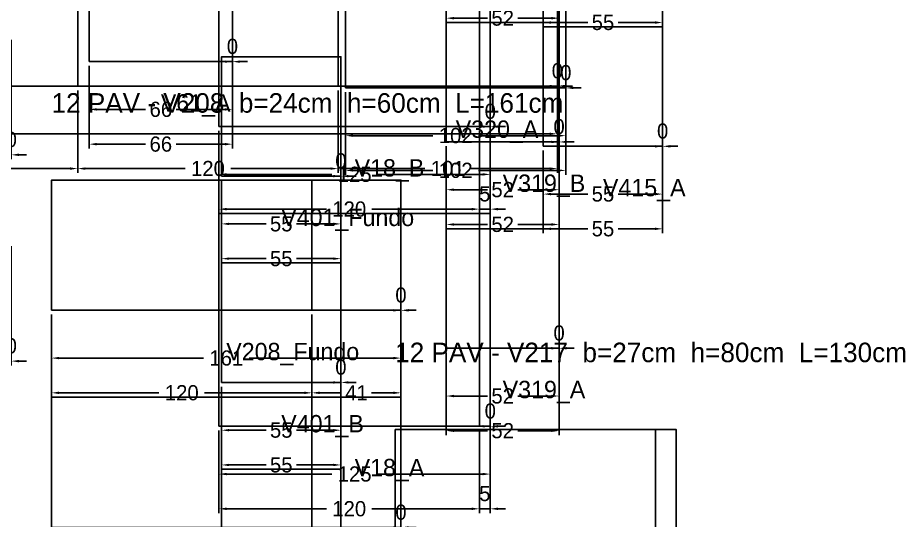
# Model space of a CAD drawing. Header units: metres. Extents: x 946 to 6411, y -603 to 1666.
# Drawn here: x 3124.2 to 3533.1, y -119.7 to 111.7 of the extents above; entities that cross this region are included whole.
import ezdxf

# ---------------------------------------------------------------- set-up
doc = ezdxf.new("R2010")
doc.units = ezdxf.units.M
doc.layers.add('COTA', color=3, linetype='Continuous')
doc.dimstyles.new('COTA_VIG', dxfattribs={"dimtxt": 7, "dimasz": 3.5, "dimexe": 2, "dimexo": 2, "dimgap": 1.5, "dimtad": 1, "dimdec": 1, "dimcen": 2.5, "dimclrd": 3, "dimclre": 3, "dimclrt": 3, "dimazin": 3, "dimtfac": 1, "dimtmove": 0, "dimatfit": 3})

# ---------------------------------------------------------------- blocks, each defined once
blk = doc.blocks.new('_CLOSEDFILLED')
at = {"color": 0, "linetype": 'BYBLOCK'}
blk.add_solid([(-1, 0.16), (0, 0), (-1, -0.16)], dxfattribs=at)
blk = doc.blocks.new('*D202')
at = {"color": 3}
for p, q in [((3216.92, -78.4), (3216.92, -100.4)), ((3341.92, -78.4), (3341.92, -100.4)), ((3220.42, -98.4), (3268.92, -98.4)), ((3289.92, -98.4), (3338.42, -98.4))]:
    blk.add_line(p, q, dxfattribs=at)
at = {"layer": 'Defpoints'}
for p in [(3216.92, -76.4), (3341.92, -76.4), (3216.92, -98.4)]:
    blk.add_point(p, dxfattribs=at)
at = {"layer": 'COTA', "color": 3, "xscale": 3.5, "yscale": 3.5, "rotation": 180}
blk.add_blockref('_CLOSEDFILLED', (3216.92, -98.4), dxfattribs=at)
at = {"layer": 'COTA', "color": 3, "xscale": 3.5, "yscale": 3.5}
blk.add_blockref('_CLOSEDFILLED', (3341.92, -98.4), dxfattribs=at)
at = {"layer": 'COTA', "color": 3, "insert": (3279.42, -98.4), "char_height": 7, "attachment_point": 5}
blk.add_mtext('125', dxfattribs=at)
blk = doc.blocks.new('*D203')
at = {"color": 3}
for p, q in [((3216.92, -78.4), (3216.92, -116.4)), ((3336.92, -78.4), (3336.92, -116.4)), ((3220.42, -114.4), (3266.42, -114.4)), ((3287.42, -114.4), (3333.42, -114.4))]:
    blk.add_line(p, q, dxfattribs=at)
at = {"layer": 'Defpoints'}
for p in [(3216.92, -76.4), (3336.92, -76.4), (3216.92, -114.4)]:
    blk.add_point(p, dxfattribs=at)
at = {"layer": 'COTA', "color": 3, "xscale": 3.5, "yscale": 3.5, "rotation": 180}
blk.add_blockref('_CLOSEDFILLED', (3216.92, -114.4), dxfattribs=at)
at = {"layer": 'COTA', "color": 3, "xscale": 3.5, "yscale": 3.5}
blk.add_blockref('_CLOSEDFILLED', (3336.92, -114.4), dxfattribs=at)
at = {"layer": 'COTA', "color": 3, "insert": (3276.92, -114.4), "char_height": 7, "attachment_point": 5}
blk.add_mtext('120', dxfattribs=at)
blk = doc.blocks.new('*D206')
at = {"color": 3}
for p, q in [((3216.92, 59.6), (3216.92, 37.6)), ((3341.92, 59.6), (3341.92, 37.6)), ((3220.42, 39.6), (3268.92, 39.6)), ((3289.92, 39.6), (3338.42, 39.6))]:
    blk.add_line(p, q, dxfattribs=at)
at = {"layer": 'Defpoints'}
for p in [(3216.92, 61.6), (3341.92, 61.6), (3216.92, 39.6)]:
    blk.add_point(p, dxfattribs=at)
at = {"layer": 'COTA', "color": 3, "xscale": 3.5, "yscale": 3.5, "rotation": 180}
blk.add_blockref('_CLOSEDFILLED', (3216.92, 39.6), dxfattribs=at)
at = {"layer": 'COTA', "color": 3, "xscale": 3.5, "yscale": 3.5}
blk.add_blockref('_CLOSEDFILLED', (3341.92, 39.6), dxfattribs=at)
at = {"layer": 'COTA', "color": 3, "insert": (3279.42, 39.6), "char_height": 7, "attachment_point": 5}
blk.add_mtext('125', dxfattribs=at)
blk = doc.blocks.new('*D207')
at = {"color": 3}
for p, q in [((3216.92, 59.6), (3216.92, 21.6)), ((3336.92, 59.6), (3336.92, 21.6)), ((3220.42, 23.6), (3266.42, 23.6)), ((3287.42, 23.6), (3333.42, 23.6))]:
    blk.add_line(p, q, dxfattribs=at)
at = {"layer": 'Defpoints'}
for p in [(3216.92, 61.6), (3336.92, 61.6), (3216.92, 23.6)]:
    blk.add_point(p, dxfattribs=at)
at = {"layer": 'COTA', "color": 3, "xscale": 3.5, "yscale": 3.5, "rotation": 180}
blk.add_blockref('_CLOSEDFILLED', (3216.92, 23.6), dxfattribs=at)
at = {"layer": 'COTA', "color": 3, "xscale": 3.5, "yscale": 3.5}
blk.add_blockref('_CLOSEDFILLED', (3336.92, 23.6), dxfattribs=at)
at = {"layer": 'COTA', "color": 3, "insert": (3276.92, 23.6), "char_height": 7, "attachment_point": 5}
blk.add_mtext('120', dxfattribs=at)
blk = doc.blocks.new('*D457')
at = {"color": 3}
for p, q in [((2551.82, 78.27), (2551.82, 56.27)), ((3372.82, 78.27), (3372.82, 56.27)), ((2555.32, 58.27), (2951.82, 58.27)), ((2972.82, 58.27), (3369.32, 58.27))]:
    blk.add_line(p, q, dxfattribs=at)
at = {"layer": 'Defpoints'}
for p in [(2551.82, 80.27), (3372.82, 80.27), (2551.82, 58.27)]:
    blk.add_point(p, dxfattribs=at)
at = {"layer": 'COTA', "color": 3, "xscale": 3.5, "yscale": 3.5, "rotation": 180}
blk.add_blockref('_CLOSEDFILLED', (2551.82, 58.27), dxfattribs=at)
at = {"layer": 'COTA', "color": 3, "xscale": 3.5, "yscale": 3.5}
blk.add_blockref('_CLOSEDFILLED', (3372.82, 58.27), dxfattribs=at)
at = {"layer": 'COTA', "color": 3, "insert": (2962.32, 58.27), "char_height": 7, "attachment_point": 5}
blk.add_mtext('821', dxfattribs=at)
blk = doc.blocks.new('*D462')
at = {"color": 3}
for p, q in [((3031.82, 78.27), (3031.82, 40.27)), ((3151.82, 78.27), (3151.82, 40.27)), ((3035.32, 42.27), (3081.32, 42.27)), ((3102.32, 42.27), (3148.32, 42.27))]:
    blk.add_line(p, q, dxfattribs=at)
at = {"layer": 'Defpoints'}
for p in [(3031.82, 80.27), (3151.82, 80.27), (3031.82, 42.27)]:
    blk.add_point(p, dxfattribs=at)
at = {"layer": 'COTA', "color": 3, "xscale": 3.5, "yscale": 3.5, "rotation": 180}
blk.add_blockref('_CLOSEDFILLED', (3031.82, 42.27), dxfattribs=at)
at = {"layer": 'COTA', "color": 3, "xscale": 3.5, "yscale": 3.5}
blk.add_blockref('_CLOSEDFILLED', (3151.82, 42.27), dxfattribs=at)
at = {"layer": 'COTA', "color": 3, "insert": (3091.82, 42.27), "char_height": 7, "attachment_point": 5}
blk.add_mtext('120', dxfattribs=at)
blk = doc.blocks.new('*D463')
at = {"color": 3}
for p, q in [((3151.82, 78.27), (3151.82, 40.27)), ((3271.82, 78.27), (3271.82, 40.27)), ((3155.32, 42.27), (3201.32, 42.27)), ((3222.32, 42.27), (3268.32, 42.27))]:
    blk.add_line(p, q, dxfattribs=at)
at = {"layer": 'Defpoints'}
for p in [(3151.82, 80.27), (3271.82, 80.27), (3151.82, 42.27)]:
    blk.add_point(p, dxfattribs=at)
at = {"layer": 'COTA', "color": 3, "xscale": 3.5, "yscale": 3.5, "rotation": 180}
blk.add_blockref('_CLOSEDFILLED', (3151.82, 42.27), dxfattribs=at)
at = {"layer": 'COTA', "color": 3, "xscale": 3.5, "yscale": 3.5}
blk.add_blockref('_CLOSEDFILLED', (3271.82, 42.27), dxfattribs=at)
at = {"layer": 'COTA', "color": 3, "insert": (3211.82, 42.27), "char_height": 7, "attachment_point": 5}
blk.add_mtext('120', dxfattribs=at)
blk = doc.blocks.new('*D464')
at = {"color": 3}
for p, q in [((3271.82, 78.27), (3271.82, 40.27)), ((3372.82, 78.27), (3372.82, 40.27)), ((3275.32, 42.27), (3311.82, 42.27)), ((3332.82, 42.27), (3369.32, 42.27))]:
    blk.add_line(p, q, dxfattribs=at)
at = {"layer": 'Defpoints'}
for p in [(3271.82, 80.27), (3372.82, 80.27), (3271.82, 42.27)]:
    blk.add_point(p, dxfattribs=at)
at = {"layer": 'COTA', "color": 3, "xscale": 3.5, "yscale": 3.5, "rotation": 180}
blk.add_blockref('_CLOSEDFILLED', (3271.82, 42.27), dxfattribs=at)
at = {"layer": 'COTA', "color": 3, "xscale": 3.5, "yscale": 3.5}
blk.add_blockref('_CLOSEDFILLED', (3372.82, 42.27), dxfattribs=at)
at = {"layer": 'COTA', "color": 3, "insert": (3322.32, 42.27), "char_height": 7, "attachment_point": 5}
blk.add_mtext('101', dxfattribs=at)
blk = doc.blocks.new('*D517')
at = {"color": 3}
for p, q in [((3157.11, 89.52), (3157.11, 67.52)), ((3223.11, 89.52), (3223.11, 67.52)), ((3160.61, 69.52), (3183.11, 69.52)), ((3197.11, 69.52), (3219.61, 69.52))]:
    blk.add_line(p, q, dxfattribs=at)
at = {"layer": 'Defpoints'}
for p in [(3157.11, 91.52), (3223.11, 91.52), (3157.11, 69.52)]:
    blk.add_point(p, dxfattribs=at)
at = {"layer": 'COTA', "color": 3, "xscale": 3.5, "yscale": 3.5, "rotation": 180}
blk.add_blockref('_CLOSEDFILLED', (3157.11, 69.52), dxfattribs=at)
at = {"layer": 'COTA', "color": 3, "xscale": 3.5, "yscale": 3.5}
blk.add_blockref('_CLOSEDFILLED', (3223.11, 69.52), dxfattribs=at)
at = {"layer": 'COTA', "color": 3, "insert": (3190.11, 69.52), "char_height": 7, "attachment_point": 5}
blk.add_mtext('66', dxfattribs=at)
blk = doc.blocks.new('*D518')
at = {"color": 3}
for p, q in [((3157.11, 89.52), (3157.11, 51.52)), ((3223.11, 89.52), (3223.11, 51.52)), ((3160.61, 53.52), (3183.11, 53.52)), ((3197.11, 53.52), (3219.61, 53.52))]:
    blk.add_line(p, q, dxfattribs=at)
at = {"layer": 'Defpoints'}
for p in [(3157.11, 91.52), (3223.11, 91.52), (3157.11, 53.52)]:
    blk.add_point(p, dxfattribs=at)
at = {"layer": 'COTA', "color": 3, "xscale": 3.5, "yscale": 3.5, "rotation": 180}
blk.add_blockref('_CLOSEDFILLED', (3157.11, 53.52), dxfattribs=at)
at = {"layer": 'COTA', "color": 3, "xscale": 3.5, "yscale": 3.5}
blk.add_blockref('_CLOSEDFILLED', (3223.11, 53.52), dxfattribs=at)
at = {"layer": 'COTA', "color": 3, "insert": (3190.11, 53.52), "char_height": 7, "attachment_point": 5}
blk.add_mtext('66', dxfattribs=at)
blk = doc.blocks.new('*D885')
at = {"color": 3}
for p, q in [((3139.76, -24.99), (3139.76, -46.99)), ((3300.76, -24.99), (3300.76, -46.99)), ((3143.26, -44.99), (3209.76, -44.99)), ((3230.76, -44.99), (3297.26, -44.99))]:
    blk.add_line(p, q, dxfattribs=at)
at = {"layer": 'Defpoints'}
for p in [(3139.76, -22.99), (3300.76, -22.99), (3139.76, -44.99)]:
    blk.add_point(p, dxfattribs=at)
at = {"layer": 'COTA', "color": 3, "xscale": 3.5, "yscale": 3.5, "rotation": 180}
blk.add_blockref('_CLOSEDFILLED', (3139.76, -44.99), dxfattribs=at)
at = {"layer": 'COTA', "color": 3, "xscale": 3.5, "yscale": 3.5}
blk.add_blockref('_CLOSEDFILLED', (3300.76, -44.99), dxfattribs=at)
at = {"layer": 'COTA', "color": 3, "insert": (3220.26, -44.99), "char_height": 7, "attachment_point": 5}
blk.add_mtext('161', dxfattribs=at)
blk = doc.blocks.new('*D886')
at = {"color": 3}
for p, q in [((3139.76, -24.99), (3139.76, -62.99)), ((3259.76, -24.99), (3259.76, -62.99)), ((3143.26, -60.99), (3189.26, -60.99)), ((3210.26, -60.99), (3256.26, -60.99))]:
    blk.add_line(p, q, dxfattribs=at)
at = {"layer": 'Defpoints'}
for p in [(3139.76, -22.99), (3259.76, -22.99), (3139.76, -60.99)]:
    blk.add_point(p, dxfattribs=at)
at = {"layer": 'COTA', "color": 3, "xscale": 3.5, "yscale": 3.5, "rotation": 180}
blk.add_blockref('_CLOSEDFILLED', (3139.76, -60.99), dxfattribs=at)
at = {"layer": 'COTA', "color": 3, "xscale": 3.5, "yscale": 3.5}
blk.add_blockref('_CLOSEDFILLED', (3259.76, -60.99), dxfattribs=at)
at = {"layer": 'COTA', "color": 3, "insert": (3199.76, -60.99), "char_height": 7, "attachment_point": 5}
blk.add_mtext('120', dxfattribs=at)
blk = doc.blocks.new('*D887')
at = {"color": 3}
for p, q in [((3259.76, -24.99), (3259.76, -62.99)), ((3300.76, -24.99), (3300.76, -62.99)), ((3263.26, -60.99), (3273.26, -60.99)), ((3287.26, -60.99), (3297.26, -60.99))]:
    blk.add_line(p, q, dxfattribs=at)
at = {"layer": 'Defpoints'}
for p in [(3259.76, -22.99), (3300.76, -22.99), (3259.76, -60.99)]:
    blk.add_point(p, dxfattribs=at)
at = {"layer": 'COTA', "color": 3, "xscale": 3.5, "yscale": 3.5, "rotation": 180}
blk.add_blockref('_CLOSEDFILLED', (3259.76, -60.99), dxfattribs=at)
at = {"layer": 'COTA', "color": 3, "xscale": 3.5, "yscale": 3.5}
blk.add_blockref('_CLOSEDFILLED', (3300.76, -60.99), dxfattribs=at)
at = {"layer": 'COTA', "color": 3, "insert": (3280.26, -60.99), "char_height": 7, "attachment_point": 5}
blk.add_mtext('41', dxfattribs=at)
blk = doc.blocks.new('*D1540')
at = {"color": 3}
for p, q in [((3321.63, -42.46), (3321.63, -64.46)), ((3373.63, -42.46), (3373.63, -64.46)), ((3325.13, -62.46), (3340.63, -62.46)), ((3354.63, -62.46), (3370.13, -62.46))]:
    blk.add_line(p, q, dxfattribs=at)
at = {"layer": 'Defpoints'}
for p in [(3321.63, -40.46), (3373.63, -40.46), (3321.63, -62.46)]:
    blk.add_point(p, dxfattribs=at)
at = {"layer": 'COTA', "color": 3, "xscale": 3.5, "yscale": 3.5, "rotation": 180}
blk.add_blockref('_CLOSEDFILLED', (3321.63, -62.46), dxfattribs=at)
at = {"layer": 'COTA', "color": 3, "xscale": 3.5, "yscale": 3.5}
blk.add_blockref('_CLOSEDFILLED', (3373.63, -62.46), dxfattribs=at)
at = {"layer": 'COTA', "color": 3, "insert": (3347.63, -62.46), "char_height": 7, "attachment_point": 5}
blk.add_mtext('52', dxfattribs=at)
blk = doc.blocks.new('*D1541')
at = {"color": 3}
for p, q in [((3321.63, -42.46), (3321.63, -80.46)), ((3373.63, -42.46), (3373.63, -80.46)), ((3325.13, -78.46), (3340.63, -78.46)), ((3354.63, -78.46), (3370.13, -78.46))]:
    blk.add_line(p, q, dxfattribs=at)
at = {"layer": 'Defpoints'}
for p in [(3321.63, -40.46), (3373.63, -40.46), (3321.63, -78.46)]:
    blk.add_point(p, dxfattribs=at)
at = {"layer": 'COTA', "color": 3, "xscale": 3.5, "yscale": 3.5, "rotation": 180}
blk.add_blockref('_CLOSEDFILLED', (3321.63, -78.46), dxfattribs=at)
at = {"layer": 'COTA', "color": 3, "xscale": 3.5, "yscale": 3.5}
blk.add_blockref('_CLOSEDFILLED', (3373.63, -78.46), dxfattribs=at)
at = {"layer": 'COTA', "color": 3, "insert": (3347.63, -78.46), "char_height": 7, "attachment_point": 5}
blk.add_mtext('52', dxfattribs=at)
blk = doc.blocks.new('*D1543')
at = {"color": 3}
for p, q in [((3321.63, 52.54), (3321.63, 30.54)), ((3373.63, 52.54), (3373.63, 30.54)), ((3325.13, 32.54), (3340.63, 32.54)), ((3354.63, 32.54), (3370.13, 32.54))]:
    blk.add_line(p, q, dxfattribs=at)
at = {"layer": 'Defpoints'}
for p in [(3321.63, 54.54), (3373.63, 54.54), (3321.63, 32.54)]:
    blk.add_point(p, dxfattribs=at)
at = {"layer": 'COTA', "color": 3, "xscale": 3.5, "yscale": 3.5, "rotation": 180}
blk.add_blockref('_CLOSEDFILLED', (3321.63, 32.54), dxfattribs=at)
at = {"layer": 'COTA', "color": 3, "xscale": 3.5, "yscale": 3.5}
blk.add_blockref('_CLOSEDFILLED', (3373.63, 32.54), dxfattribs=at)
at = {"layer": 'COTA', "color": 3, "insert": (3347.63, 32.54), "char_height": 7, "attachment_point": 5}
blk.add_mtext('52', dxfattribs=at)
blk = doc.blocks.new('*D1544')
at = {"color": 3}
for p, q in [((3321.63, 52.54), (3321.63, 14.54)), ((3373.63, 52.54), (3373.63, 14.54)), ((3325.13, 16.54), (3340.63, 16.54)), ((3354.63, 16.54), (3370.13, 16.54))]:
    blk.add_line(p, q, dxfattribs=at)
at = {"layer": 'Defpoints'}
for p in [(3321.63, 54.54), (3373.63, 54.54), (3321.63, 16.54)]:
    blk.add_point(p, dxfattribs=at)
at = {"layer": 'COTA', "color": 3, "xscale": 3.5, "yscale": 3.5, "rotation": 180}
blk.add_blockref('_CLOSEDFILLED', (3321.63, 16.54), dxfattribs=at)
at = {"layer": 'COTA', "color": 3, "xscale": 3.5, "yscale": 3.5}
blk.add_blockref('_CLOSEDFILLED', (3373.63, 16.54), dxfattribs=at)
at = {"layer": 'COTA', "color": 3, "insert": (3347.63, 16.54), "char_height": 7, "attachment_point": 5}
blk.add_mtext('52', dxfattribs=at)
blk = doc.blocks.new('*D1547')
at = {"color": 3}
for p, q in [((3321.63, 147.54), (3321.63, 109.54)), ((3373.63, 147.54), (3373.63, 109.54)), ((3325.13, 111.54), (3340.63, 111.54)), ((3354.63, 111.54), (3370.13, 111.54))]:
    blk.add_line(p, q, dxfattribs=at)
at = {"layer": 'Defpoints'}
for p in [(3321.63, 149.54), (3373.63, 149.54), (3321.63, 111.54)]:
    blk.add_point(p, dxfattribs=at)
at = {"layer": 'COTA', "color": 3, "xscale": 3.5, "yscale": 3.5, "rotation": 180}
blk.add_blockref('_CLOSEDFILLED', (3321.63, 111.54), dxfattribs=at)
at = {"layer": 'COTA', "color": 3, "xscale": 3.5, "yscale": 3.5}
blk.add_blockref('_CLOSEDFILLED', (3373.63, 111.54), dxfattribs=at)
at = {"layer": 'COTA', "color": 3, "insert": (3347.63, 111.54), "char_height": 7, "attachment_point": 5}
blk.add_mtext('52', dxfattribs=at)
blk = doc.blocks.new('*D1549')
at = {"color": 3}
for p, q in [((3275.23, 77.43), (3275.23, 55.43)), ((3376.73, 77.43), (3376.73, 55.43)), ((3278.73, 57.43), (3315.48, 57.43)), ((3336.48, 57.43), (3373.23, 57.43))]:
    blk.add_line(p, q, dxfattribs=at)
at = {"layer": 'Defpoints'}
for p in [(3275.23, 79.43), (3376.73, 79.43), (3275.23, 57.43)]:
    blk.add_point(p, dxfattribs=at)
at = {"layer": 'COTA', "color": 3, "xscale": 3.5, "yscale": 3.5, "rotation": 180}
blk.add_blockref('_CLOSEDFILLED', (3275.23, 57.43), dxfattribs=at)
at = {"layer": 'COTA', "color": 3, "xscale": 3.5, "yscale": 3.5}
blk.add_blockref('_CLOSEDFILLED', (3376.73, 57.43), dxfattribs=at)
at = {"layer": 'COTA', "color": 3, "insert": (3325.98, 57.43), "char_height": 7, "attachment_point": 5}
blk.add_mtext('102', dxfattribs=at)
blk = doc.blocks.new('*D1550')
at = {"color": 3}
for p, q in [((3275.23, 77.43), (3275.23, 39.43)), ((3376.73, 77.43), (3376.73, 39.43)), ((3278.73, 41.43), (3315.48, 41.43)), ((3336.48, 41.43), (3373.23, 41.43))]:
    blk.add_line(p, q, dxfattribs=at)
at = {"layer": 'Defpoints'}
for p in [(3275.23, 79.43), (3376.73, 79.43), (3275.23, 41.43)]:
    blk.add_point(p, dxfattribs=at)
at = {"layer": 'COTA', "color": 3, "xscale": 3.5, "yscale": 3.5, "rotation": 180}
blk.add_blockref('_CLOSEDFILLED', (3275.23, 41.43), dxfattribs=at)
at = {"layer": 'COTA', "color": 3, "xscale": 3.5, "yscale": 3.5}
blk.add_blockref('_CLOSEDFILLED', (3376.73, 41.43), dxfattribs=at)
at = {"layer": 'COTA', "color": 3, "insert": (3325.98, 41.43), "char_height": 7, "attachment_point": 5}
blk.add_mtext('102', dxfattribs=at)
blk = doc.blocks.new('*D1681')
at = {"color": 3}
for p, q in [((3218.09, -58.2), (3218.09, -80.2)), ((3273.09, -58.2), (3273.09, -80.2)), ((3221.59, -78.2), (3238.59, -78.2)), ((3252.59, -78.2), (3269.59, -78.2))]:
    blk.add_line(p, q, dxfattribs=at)
at = {"layer": 'Defpoints'}
for p in [(3218.09, -56.2), (3273.09, -56.2), (3218.09, -78.2)]:
    blk.add_point(p, dxfattribs=at)
at = {"layer": 'COTA', "color": 3, "xscale": 3.5, "yscale": 3.5, "rotation": 180}
blk.add_blockref('_CLOSEDFILLED', (3218.09, -78.2), dxfattribs=at)
at = {"layer": 'COTA', "color": 3, "xscale": 3.5, "yscale": 3.5}
blk.add_blockref('_CLOSEDFILLED', (3273.09, -78.2), dxfattribs=at)
at = {"layer": 'COTA', "color": 3, "insert": (3245.59, -78.2), "char_height": 7, "attachment_point": 5}
blk.add_mtext('55', dxfattribs=at)
blk = doc.blocks.new('*D1682')
at = {"color": 3}
for p, q in [((3218.09, -58.2), (3218.09, -96.2)), ((3273.09, -58.2), (3273.09, -96.2)), ((3221.59, -94.2), (3238.59, -94.2)), ((3252.59, -94.2), (3269.59, -94.2))]:
    blk.add_line(p, q, dxfattribs=at)
at = {"layer": 'Defpoints'}
for p in [(3218.09, -56.2), (3273.09, -56.2), (3218.09, -94.2)]:
    blk.add_point(p, dxfattribs=at)
at = {"layer": 'COTA', "color": 3, "xscale": 3.5, "yscale": 3.5, "rotation": 180}
blk.add_blockref('_CLOSEDFILLED', (3218.09, -94.2), dxfattribs=at)
at = {"layer": 'COTA', "color": 3, "xscale": 3.5, "yscale": 3.5}
blk.add_blockref('_CLOSEDFILLED', (3273.09, -94.2), dxfattribs=at)
at = {"layer": 'COTA', "color": 3, "insert": (3245.59, -94.2), "char_height": 7, "attachment_point": 5}
blk.add_mtext('55', dxfattribs=at)
blk = doc.blocks.new('*D1684')
at = {"color": 3}
for p, q in [((3218.09, 36.8), (3218.09, 14.8)), ((3273.09, 36.8), (3273.09, 14.8)), ((3221.59, 16.8), (3238.59, 16.8)), ((3252.59, 16.8), (3269.59, 16.8))]:
    blk.add_line(p, q, dxfattribs=at)
at = {"layer": 'Defpoints'}
for p in [(3218.09, 38.8), (3273.09, 38.8), (3218.09, 16.8)]:
    blk.add_point(p, dxfattribs=at)
at = {"layer": 'COTA', "color": 3, "xscale": 3.5, "yscale": 3.5, "rotation": 180}
blk.add_blockref('_CLOSEDFILLED', (3218.09, 16.8), dxfattribs=at)
at = {"layer": 'COTA', "color": 3, "xscale": 3.5, "yscale": 3.5}
blk.add_blockref('_CLOSEDFILLED', (3273.09, 16.8), dxfattribs=at)
at = {"layer": 'COTA', "color": 3, "insert": (3245.59, 16.8), "char_height": 7, "attachment_point": 5}
blk.add_mtext('55', dxfattribs=at)
blk = doc.blocks.new('*D1685')
at = {"color": 3}
for p, q in [((3218.09, 36.8), (3218.09, -1.2)), ((3273.09, 36.8), (3273.09, -1.2)), ((3221.59, 0.8), (3238.59, 0.8)), ((3252.59, 0.8), (3269.59, 0.8))]:
    blk.add_line(p, q, dxfattribs=at)
at = {"layer": 'Defpoints'}
for p in [(3218.09, 38.8), (3273.09, 38.8), (3218.09, 0.8)]:
    blk.add_point(p, dxfattribs=at)
at = {"layer": 'COTA', "color": 3, "xscale": 3.5, "yscale": 3.5, "rotation": 180}
blk.add_blockref('_CLOSEDFILLED', (3218.09, 0.8), dxfattribs=at)
at = {"layer": 'COTA', "color": 3, "xscale": 3.5, "yscale": 3.5}
blk.add_blockref('_CLOSEDFILLED', (3273.09, 0.8), dxfattribs=at)
at = {"layer": 'COTA', "color": 3, "insert": (3245.59, 0.8), "char_height": 7, "attachment_point": 5}
blk.add_mtext('55', dxfattribs=at)
blk = doc.blocks.new('*D1960')
at = {"color": 3}
for p, q in [((3366.34, 50.53), (3366.34, 28.53)), ((3421.34, 50.53), (3421.34, 28.53)), ((3369.84, 30.53), (3386.84, 30.53)), ((3400.84, 30.53), (3417.84, 30.53))]:
    blk.add_line(p, q, dxfattribs=at)
at = {"layer": 'Defpoints'}
for p in [(3366.34, 52.53), (3421.34, 52.53), (3366.34, 30.53)]:
    blk.add_point(p, dxfattribs=at)
at = {"layer": 'COTA', "color": 3, "xscale": 3.5, "yscale": 3.5, "rotation": 180}
blk.add_blockref('_CLOSEDFILLED', (3366.34, 30.53), dxfattribs=at)
at = {"layer": 'COTA', "color": 3, "xscale": 3.5, "yscale": 3.5}
blk.add_blockref('_CLOSEDFILLED', (3421.34, 30.53), dxfattribs=at)
at = {"layer": 'COTA', "color": 3, "insert": (3393.84, 30.53), "char_height": 7, "attachment_point": 5}
blk.add_mtext('55', dxfattribs=at)
blk = doc.blocks.new('*D1961')
at = {"color": 3}
for p, q in [((3366.34, 50.53), (3366.34, 12.53)), ((3421.34, 50.53), (3421.34, 12.53)), ((3369.84, 14.53), (3386.84, 14.53)), ((3400.84, 14.53), (3417.84, 14.53))]:
    blk.add_line(p, q, dxfattribs=at)
at = {"layer": 'Defpoints'}
for p in [(3366.34, 52.53), (3421.34, 52.53), (3366.34, 14.53)]:
    blk.add_point(p, dxfattribs=at)
at = {"layer": 'COTA', "color": 3, "xscale": 3.5, "yscale": 3.5, "rotation": 180}
blk.add_blockref('_CLOSEDFILLED', (3366.34, 14.53), dxfattribs=at)
at = {"layer": 'COTA', "color": 3, "xscale": 3.5, "yscale": 3.5}
blk.add_blockref('_CLOSEDFILLED', (3421.34, 14.53), dxfattribs=at)
at = {"layer": 'COTA', "color": 3, "insert": (3393.84, 14.53), "char_height": 7, "attachment_point": 5}
blk.add_mtext('55', dxfattribs=at)
blk = doc.blocks.new('*D1964')
at = {"color": 3}
for p, q in [((3366.34, 145.53), (3366.34, 107.53)), ((3421.34, 145.53), (3421.34, 107.53)), ((3369.84, 109.53), (3386.84, 109.53)), ((3400.84, 109.53), (3417.84, 109.53))]:
    blk.add_line(p, q, dxfattribs=at)
at = {"layer": 'Defpoints'}
for p in [(3366.34, 147.53), (3421.34, 147.53), (3366.34, 109.53)]:
    blk.add_point(p, dxfattribs=at)
at = {"layer": 'COTA', "color": 3, "xscale": 3.5, "yscale": 3.5, "rotation": 180}
blk.add_blockref('_CLOSEDFILLED', (3366.34, 109.53), dxfattribs=at)
at = {"layer": 'COTA', "color": 3, "xscale": 3.5, "yscale": 3.5}
blk.add_blockref('_CLOSEDFILLED', (3421.34, 109.53), dxfattribs=at)
at = {"layer": 'COTA', "color": 3, "insert": (3393.84, 109.53), "char_height": 7, "attachment_point": 5}
blk.add_mtext('55', dxfattribs=at)

msp = doc.modelspace()

# ---------------------------------------------------------------- linework, layer by layer
at = {"layer": 'Paineis'}
for points in [[(3275.23, 79.43), (3376.73, 79.43), (3376.73, 199.43), (3275.23, 199.43)], [(3216.92, 61.6), (3336.92, 61.6), (3336.92, 159.6), (3216.92, 159.6)], [(3336.92, 61.6), (3341.92, 61.6), (3341.92, 159.6), (3336.92, 159.6)], [(3157.11, 91.52), (3223.11, 91.52), (3223.11, 146.52), (3157.11, 146.52)], [(3031.82, 80.27), (3151.82, 80.27), (3151.82, 135.27), (3031.82, 135.27)], [(3151.82, 80.27), (3271.82, 80.27), (3271.82, 135.27), (3151.82, 135.27)], [(3271.82, 80.27), (3372.82, 80.27), (3372.82, 135.27), (3271.82, 135.27)], [(3321.63, 54.54), (3373.63, 54.54), (3373.63, 109.54), (3321.63, 109.54)], [(3366.34, 52.53), (3421.34, 52.53), (3421.34, 107.53), (3366.34, 107.53)], [(3218.09, 38.8), (3273.09, 38.8), (3273.09, 93.8), (3218.09, 93.8)], [(3139.76, -22.99), (3259.76, -22.99), (3259.76, 37.01), (3139.76, 37.01)], [(3259.76, -22.99), (3300.76, -22.99), (3300.76, 37.01), (3259.76, 37.01)], [(3216.92, -76.4), (3336.92, -76.4), (3336.92, 21.6), (3216.92, 21.6)], [(3336.92, -76.4), (3341.92, -76.4), (3341.92, 21.6), (3336.92, 21.6)], [(3321.63, -40.46), (3373.63, -40.46), (3373.63, 14.54), (3321.63, 14.54)], [(3218.09, -56.2), (3273.09, -56.2), (3273.09, -1.2), (3218.09, -1.2)], [(3139.76, -122.99), (3259.76, -122.99), (3259.76, -62.99), (3139.76, -62.99)], [(3259.76, -122.99), (3300.76, -122.99), (3300.76, -62.99), (3259.76, -62.99)], [(3298.1, -157.88), (3418.1, -157.88), (3418.1, -77.88), (3298.1, -77.88)], [(3418.1, -157.88), (3427.6, -157.88), (3427.6, -77.88), (3418.1, -77.88)], [(3218.09, -151.2), (3273.09, -151.2), (3273.09, -96.2), (3218.09, -96.2)]]:
    msp.add_lwpolyline(points, close=True, dxfattribs=at)

# ---------------------------------------------------------------- texts
at = {"layer": 'NOMENCLATURA', "char_height": 9, "attachment_point": 1}
for s, insert in [('12 PAV - V208  b=24cm  h=60cm  L=161cm', (3139.76, 77.01)), ('12 PAV - V217  b=27cm  h=80cm  L=130cm', (3298.1, -37.88))]:
    msp.add_mtext(s, dxfattribs=dict(at, insert=insert))
at = {"layer": 'Texto Secao', "char_height": 8, "attachment_point": 1}
for s, insert in [('V61_A', (3190.11, 76.52)), ('V320_A', (3325.98, 64.43)), ('V18_B', (3279.42, 46.6)), ('V319_B', (3347.63, 39.54)), ('V415_A', (3393.84, 37.53)), ('V401_Fundo', (3245.59, 23.8)), ('V208_Fundo', (3220.26, -37.99)), ('V319_A', (3347.63, -55.46)), ('V401_B', (3245.59, -71.2)), ('V18_A', (3279.42, -91.4))]:
    msp.add_mtext(s, dxfattribs=dict(at, insert=insert))

# ---------------------------------------------------------------- dimensions: what is measured, and where the dimension line sits
at = {"layer": 'COTA'}
for base, p1, p2 in [((3376.73, 79.43), (3376.73, 79.43), (3376.73, 199.43)), ((3341.92, 61.6), (3341.92, 61.6), (3341.92, 159.6)), ((3223.11, 91.52), (3223.11, 91.52), (3223.11, 146.52)), ((3372.82, 80.27), (3372.82, 80.27), (3372.82, 135.27)), ((3373.63, 54.54), (3373.63, 54.54), (3373.63, 109.54)), ((3421.34, 52.53), (3421.34, 52.53), (3421.34, 107.53)), ((3121.2, 48.61), (3121.2, 48.61), (3121.2, 103.61)), ((3273.09, 38.8), (3273.09, 38.8), (3273.09, 93.8)), ((3336.92, 23.6), (3336.92, 61.6), (3341.92, 61.6)), ((3300.76, -22.99), (3300.76, -22.99), (3300.76, 37.01)), ((3341.92, -76.4), (3341.92, -76.4), (3341.92, 21.6)), ((3373.63, -40.46), (3373.63, -40.46), (3373.63, 14.54)), ((3121.2, -46.39), (3121.2, -46.39), (3121.2, 8.61)), ((3273.09, -56.2), (3273.09, -56.2), (3273.09, -1.2)), ((3300.76, -122.99), (3300.76, -122.99), (3300.76, -62.99)), ((3336.92, -114.4), (3336.92, -76.4), (3341.92, -76.4)), ((3427.6, -157.88), (3427.6, -157.88), (3427.6, -77.88)), ((3273.09, -151.2), (3273.09, -151.2), (3273.09, -96.2))]:
    msp.add_linear_dim(base=base, p1=p1, p2=p2, dimstyle='COTA_VIG', dxfattribs=at).render()
for base, p1, p2, picture, middle in [((3321.63, 111.54), (3321.63, 149.54), (3373.63, 149.54), '*D1547', (3347.63, 111.54)), ((3366.34, 109.53), (3366.34, 147.53), (3421.34, 147.53), '*D1964', (3393.84, 109.53)), ((3157.11, 69.52), (3157.11, 91.52), (3223.11, 91.52), '*D517', (3190.11, 69.52)), ((3157.11, 53.52), (3157.11, 91.52), (3223.11, 91.52), '*D518', (3190.11, 53.52)), ((2551.82, 58.27), (2551.82, 80.27), (3372.82, 80.27), '*D457', (2962.32, 58.27)), ((3031.82, 42.27), (3031.82, 80.27), (3151.82, 80.27), '*D462', (3091.82, 42.27)), ((3151.82, 42.27), (3151.82, 80.27), (3271.82, 80.27), '*D463', (3211.82, 42.27)), ((3271.82, 42.27), (3271.82, 80.27), (3372.82, 80.27), '*D464', (3322.32, 42.27)), ((3275.23, 57.43), (3275.23, 79.43), (3376.73, 79.43), '*D1549', (3325.98, 57.43)), ((3275.23, 41.43), (3275.23, 79.43), (3376.73, 79.43), '*D1550', (3325.98, 41.43)), ((3216.92, 39.6), (3216.92, 61.6), (3341.92, 61.6), '*D206', (3279.42, 39.6)), ((3216.92, 23.6), (3216.92, 61.6), (3336.92, 61.6), '*D207', (3276.92, 23.6)), ((3321.63, 32.54), (3321.63, 54.54), (3373.63, 54.54), '*D1543', (3347.63, 32.54)), ((3321.63, 16.54), (3321.63, 54.54), (3373.63, 54.54), '*D1544', (3347.63, 16.54)), ((3366.34, 30.53), (3366.34, 52.53), (3421.34, 52.53), '*D1960', (3393.84, 30.53)), ((3366.34, 14.53), (3366.34, 52.53), (3421.34, 52.53), '*D1961', (3393.84, 14.53)), ((3218.09, 16.8), (3218.09, 38.8), (3273.09, 38.8), '*D1684', (3245.59, 16.8)), ((3218.09, 0.8), (3218.09, 38.8), (3273.09, 38.8), '*D1685', (3245.59, 0.8)), ((3139.76, -44.99), (3139.76, -22.99), (3300.76, -22.99), '*D885', (3220.26, -44.99)), ((3139.76, -60.99), (3139.76, -22.99), (3259.76, -22.99), '*D886', (3199.76, -60.99)), ((3259.76, -60.99), (3259.76, -22.99), (3300.76, -22.99), '*D887', (3280.26, -60.99)), ((3321.63, -62.46), (3321.63, -40.46), (3373.63, -40.46), '*D1540', (3347.63, -62.46)), ((3321.63, -78.46), (3321.63, -40.46), (3373.63, -40.46), '*D1541', (3347.63, -78.46)), ((3218.09, -78.2), (3218.09, -56.2), (3273.09, -56.2), '*D1681', (3245.59, -78.2)), ((3218.09, -94.2), (3218.09, -56.2), (3273.09, -56.2), '*D1682', (3245.59, -94.2)), ((3216.92, -98.4), (3216.92, -76.4), (3341.92, -76.4), '*D202', (3279.42, -98.4)), ((3216.92, -114.4), (3216.92, -76.4), (3336.92, -76.4), '*D203', (3276.92, -114.4))]:
    dim = msp.add_linear_dim(base=base, p1=p1, p2=p2, dimstyle='COTA_VIG', dxfattribs=at)
    dim.commit()
    dim.dimension.update_dxf_attribs({"geometry": picture, "text_midpoint": middle})

doc.saveas('drawing.dxf')
